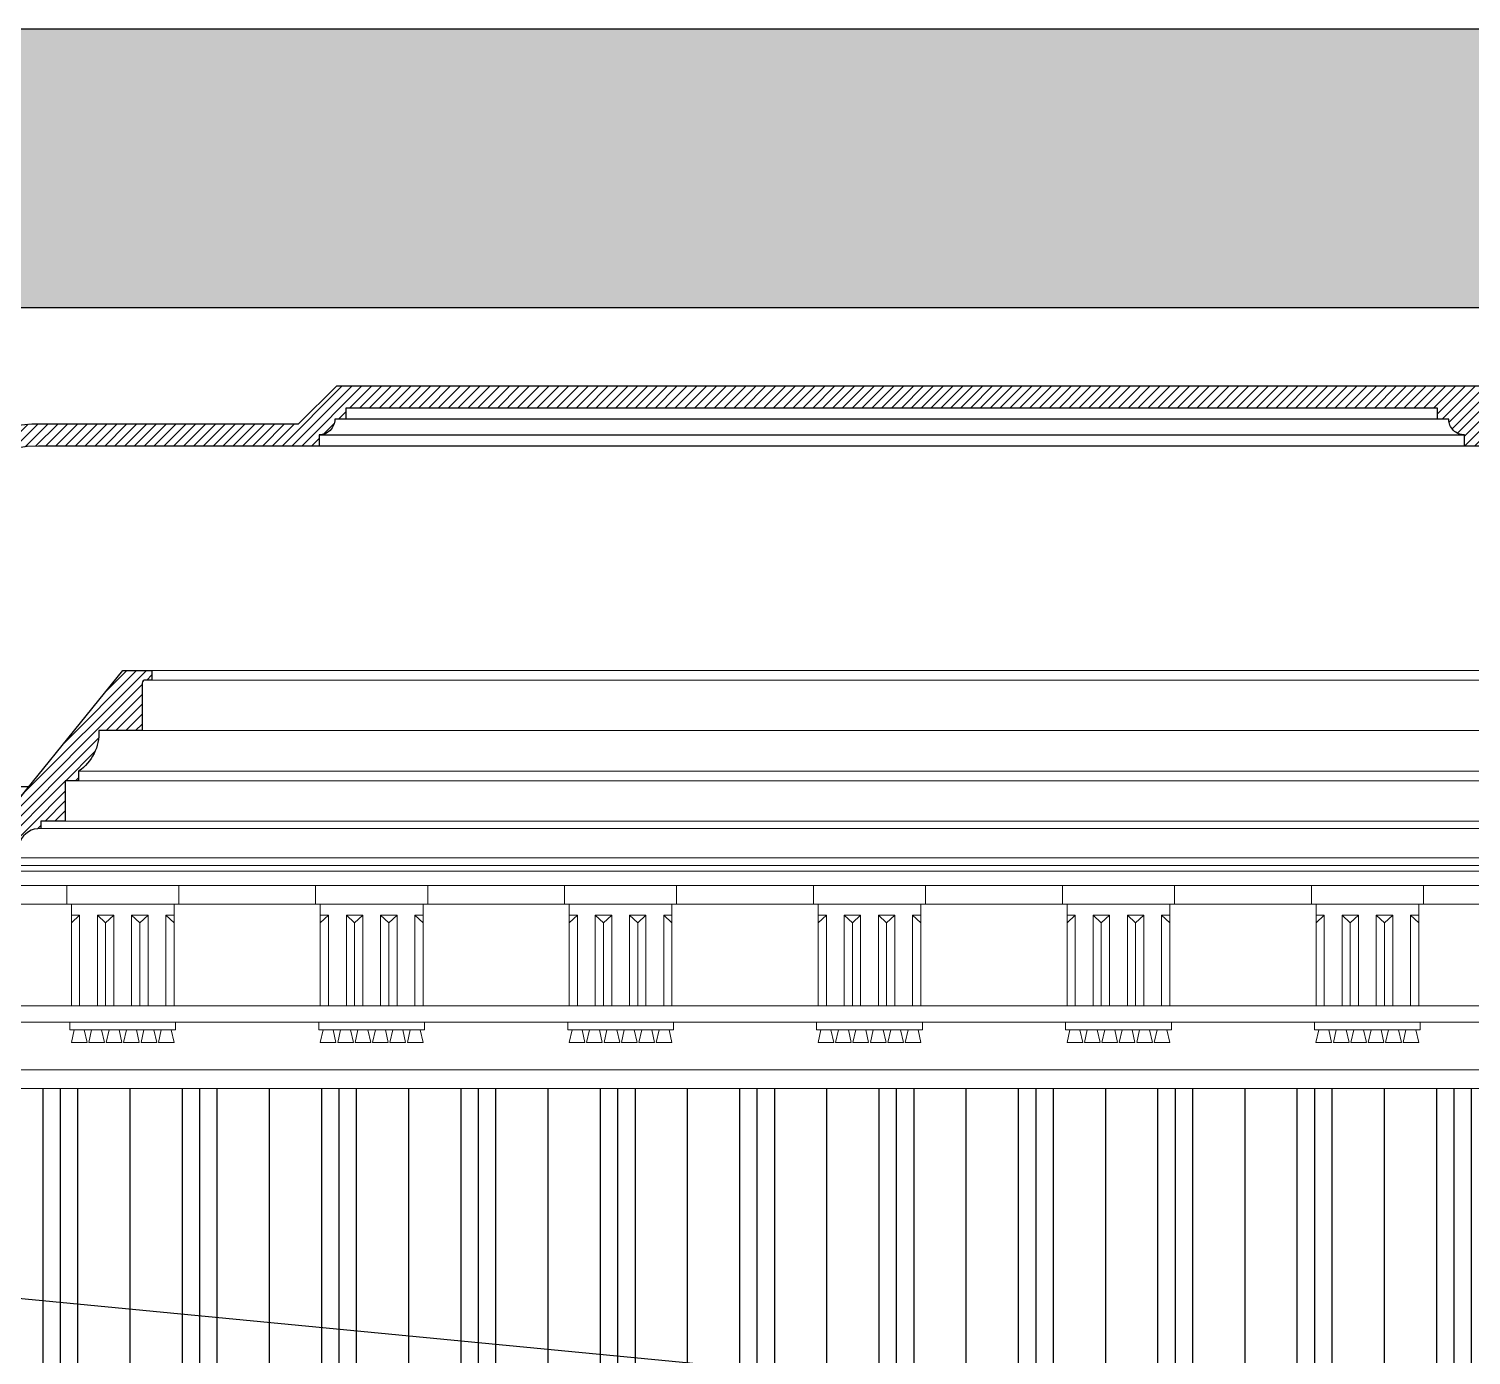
# Model space of a CAD drawing. Header units: inches. Extents: x 274057 to 444617, y 485849 to 635630.
# Drawn here: x 367956 to 369250, y 519060 to 520249 of the extents above; entities that cross this region are included whole.
import ezdxf

# ---------------------------------------------------------------- set-up
doc = ezdxf.new("R2010")
doc.units = ezdxf.units.IN
doc.header["$MEASUREMENT"] = 0
for name, color, linetype in [('Calliper_wall hatch_CHB', 8, 'Continuous'), ('CQ centerline', 8, 'Continuous'), ('CQ curtains and frames', 252, 'Continuous'), ('CQ Grg Gypsum', 41, 'Continuous'), ('CQ section wall', 3, 'Continuous'), ('CQ wall section', 5, 'Continuous'), ('CQ_callout', 34, 'Continuous')]:
    doc.layers.add(name, color=color, linetype=linetype)
doc.layers.add('CQ gypsum 2', color=42, linetype='Continuous', lineweight=0)
doc.layers.add('CQ Gypsum Hatch', color=8, linetype='Continuous', lineweight=20)
doc.styles.get("Standard").update_dxf_attribs({"font": 'arial.ttf'})
doc.dimstyles.get("Standard").update_dxf_attribs({"dimtxt": 0.18, "dimasz": 0.18, "dimexe": 0.18, "dimexo": 0.0625, "dimgap": 0.09, "dimtad": 0, "dimtih": 1, "dimtoh": 1, "dimdec": 4, "dimzin": 0, "dimdsep": 46, "dimtxsty": 'Standard', "dimcen": 0.09, "dimadec": 0, "dimazin": 0, "dimtfac": 1, "dimtdec": 4, "dimtofl": 0, "dimtmove": 0, "dimatfit": 3, "dimfxl": 1, "dimtolj": 1, "dimtzin": 0, "dimarcsym": 0})
pattern_1 = [(135, (0, 0), (-4.419417382415922, -4.419417382415921), [])]

# ---------------------------------------------------------------- blocks, each defined once
blk = doc.blocks.new('ff15 section c and d')
at = {"layer": 'Calliper_wall hatch_CHB', "ltscale": 300}
h = blk.add_hatch(dxfattribs=at)
h.set_pattern_fill('AR-CONC', color=256, scale=10, angle=-13.97142328298541, style=0)
h.set_pattern_definition([(36.02857671701459, (0, 0), (68.08902030313823, -23.40695012282104), [7.499999999999999, -82.49999999999999]), (341.0285767170146, (0, 0), (4.696115536243486, 76.3439315510138), [5.999999999999999, -65.99999999999999]), (86.48002117701459, (5.674084953584182, -1.950579099106356), (72.78513543292026, 52.93698073081826), [6.374019199999998, -70.11421119999999]), (32.21277671701459, (4.828758459330068, 19.40832532037343), (99.57057156855156, -41.8295132602665), [11.25, -123.75]), (82.66421220701459, (13.12630211951361, 15.92253007405435), (114.2200327004975, 71.96376963835556), [9.5610342, -105.171376]), (337.2127407070146, (4.828758459330068, 19.40832532037343), (114.2200326282026, 71.96376960434822), [8.999999999999998, -99.00000009999998]), (7.028576717014594, (13.32573150468427, 12.14186476061504), (48.20408439676929, -53.48239193755776), [7.5, -82.5]), (312.0285767170146, (13.32573150468427, 12.14186476061504), (41.11958765836135, 64.49518506525862), [6, -66]), (57.48002145701459, (17.34273850980581, 7.684998795658897), (89.32367130771898, 11.01279315133763), [6.374019000000001, -70.1142112]), (23.52857671701459, (0, 0), (9.217332202967913, 32.01097604041668), [0, -65.19999999999999, 0, -67, 0, -66.25]), (353.5285767170146, (0, 0), (35.05129027384089, 31.92285780031209), [0, -38.2, 0, -63.7, 0, -25.25]), (313.5285767170146, (-21.64028273221637, 5.384065682153026), (51.25843738430952, -15.07725946313922), [0, -25, 0, -78, 0, -103.5]), (303.5285767170146, (-31.34444539240308, 7.798444911818059), (59.01024838598843, -4.365975426402441), [0, -32.5, 0, -51.8, 0, -73.5])])
h.paths.add_polyline_path([(359082.0712778934, 520249.2839683096), (351543.955870374, 520249.2839683096), (351543.955870374, 519999.2839683681), (359082.0712778934, 519999.2839683681)])
h.paths.add_polyline_path([(359082.0712778934, 516299.2839683595), (351543.955870374, 516299.2839683595), (351543.955870374, 516049.2839684301), (359082.0712778934, 516049.2839684301)])
at = {"layer": 'CQ section wall', "elevation": -2.668161488496368e-07}
for points in [[(359082.0712778934, 520249.2839683121), (351543.955870374, 520249.2839683096)], [(351543.9558703739, 519999.2839683951), (359082.0712778934, 519999.2839683681)]]:
    blk.add_lwpolyline(points, dxfattribs=at)
blk = doc.blocks.new('ff15 section ceiling c and f')
at = {"layer": 'CQ Gypsum Hatch'}
h = blk.add_hatch(dxfattribs=at)
h.set_pattern_fill('ANSI31', color=256, scale=50, angle=90, style=0)
h.set_pattern_definition(pattern_1)
edge = h.paths.add_edge_path()
edge.add_line((394036.439633888, 532076.9053638317), (394287.719992024, 532076.9053637873))
edge.add_line((394287.719992024, 532076.9053637873), (394287.7199920233, 532086.9053637873))
edge.add_arc((394287.854280231, 532100.913211204), 14.00849108827068, 269.4507427432639, 360.0000000001615)
edge.add_line((394301.8627713193, 532100.913211204), (394311.8627713193, 532100.9132112039))
edge.add_line((394311.8627713193, 532100.9132112039), (394311.8627713189, 532110.9132125812))
edge.add_line((394311.8627713189, 532110.9132125811), (395291.0772127289, 532110.913211397))
edge.add_line((395291.0772127288, 532110.9132113971), (395291.0772127284, 532100.9132112039))
edge.add_line((395291.0772127285, 532100.9132112039), (395301.0772127284, 532100.9132112036))
edge.add_arc((395315.0857038166, 532100.9132112039), 14.00849108815448, 180.0000000005075, 270.5492572549534)
edge.add_line((395315.2199920238, 532086.9053637874), (395315.2199920238, 532076.9053638529))
edge.add_line((395315.2199920238, 532076.9053638527), (395465.2201379443, 532076.9053637873))
edge.add_line((395465.2201379443, 532076.9053637874), (395465.2201379437, 532086.9053637873))
edge.add_arc((395465.3544261516, 532100.9132112039), 14.00849108816001, 269.4507427423929, 359.9999999993524)
edge.add_line((395479.3629172397, 532100.9132112036), (395489.3629172397, 532100.9132112038))
edge.add_line((395489.3629172397, 532100.9132112038), (395489.3629172393, 532110.9132125811))
edge.add_line((395489.3629172393, 532110.9132125811), (396468.5772127289, 532110.913211397))
edge.add_line((396468.5772127289, 532110.9132113969), (396468.5772127284, 532100.9132112039))
edge.add_line((396468.5772127284, 532100.9132112039), (396478.5772127284, 532100.9132112038))
edge.add_arc((396492.5857038167, 532100.9132112039), 14.00849108830988, 180.0000000001041, 270.5492572545438)
edge.add_line((396492.7199920238, 532086.9053637872), (396492.7199920238, 532076.905363853))
edge.add_line((396492.7199920238, 532076.905363853), (396642.7198461024, 532076.9053637873))
edge.add_line((396642.7198461024, 532076.9053637873), (396642.7198461017, 532086.9053637875))
edge.add_arc((396642.8541343096, 532100.913211204), 14.0084910881034, 269.4507427424481, 359.9999999991214)
edge.add_line((396656.8626253977, 532100.9132112039), (396666.8626253977, 532100.9132112041))
edge.add_line((396666.8626253977, 532100.913211204), (396666.8626253973, 532110.9132125812))
edge.add_line((396666.8626253973, 532110.9132125812), (397646.077212729, 532110.9132113972))
edge.add_line((397646.077212729, 532110.9132113972), (397646.0772127285, 532100.913211204))
edge.add_line((397646.0772127284, 532100.913211204), (397656.0772127283, 532100.9132112039))
edge.add_arc((397670.0857038166, 532100.9132112039), 14.00849108825339, 180.0000000001616, 270.5492572548936)
edge.add_line((397670.2199920238, 532086.9053637873), (397670.2199920237, 532076.9053637874))
edge.add_line((397670.2199920237, 532076.9053637874), (397820.2199920233, 532076.9053637875))
edge.add_line((397820.2199920234, 532076.9053637875), (397820.2199920228, 532086.9053637874))
edge.add_arc((397820.3542802306, 532100.9132112039), 14.00849108818704, 269.450742742856, 359.999999999988)
edge.add_line((397834.3627713188, 532100.9132112039), (397844.3627713188, 532100.9132112039))
edge.add_line((397844.3627713188, 532100.9132112039), (397844.3627713185, 532110.9132125812))
edge.add_line((397844.3627713185, 532110.9132125813), (398823.5790644192, 532110.9132113974))
edge.add_line((398823.5790644193, 532110.9132113974), (398823.5790644189, 532100.9132112041))
edge.add_line((398823.5790644189, 532100.9132112041), (398833.5790644188, 532100.913211204))
edge.add_arc((398847.5875555072, 532100.9132112042), 14.00849108843663, 180.0000000012017, 270.5492572539634)
edge.add_line((398847.7218437142, 532086.9053637874), (398847.7218437142, 532076.9053637874))
edge.add_line((398847.7218437142, 532076.9053637874), (398997.7218437145, 532076.905363813))
edge.add_line((398997.7218437145, 532076.905363813), (399099.2795025873, 532076.905363813))
edge.add_arc((399099.2795025872, 531976.905363813), 100.0000000000745, -1.5006662579253316e-11, 89.9999999999851, ccw=False)
edge.add_line((399199.2795025873, 531976.905363813), (399199.2795025872, 531771.6342305428))
edge.add_line((399199.2795025872, 531771.6342305428), (399108.130818705, 531771.6342305428))
edge.add_line((399108.130818705, 531771.6342305429), (399149.2796168165, 531720.9131768205))
edge.add_line((399149.2796168164, 531720.9131768204), (399219.2795025872, 531720.913180852))
edge.add_line((399219.2795025872, 531720.9131808521), (399219.2795025872, 531976.905363813))
edge.add_arc((399099.2795025872, 531976.905363813), 120.000000000095, -2.710150644075063e-11, 89.99999999997961)
edge.add_line((399099.2795025872, 532096.905363813), (398997.7218437056, 532096.905363853))
edge.add_line((398997.7218437056, 532096.9053638529), (398866.0463409327, 532096.9053637955))
edge.add_line((398866.0463409327, 532096.9053637956), (398831.7109096194, 532130.9132113883))
edge.add_line((398831.7109096195, 532130.9132113883), (394303.7312234279, 532130.913216803))
edge.add_line((394303.7312234279, 532130.913216803), (394269.3957866476, 532096.9053637956))
edge.add_line((394269.3957866476, 532096.9053637956), (394036.1641848926, 532096.905363813))
edge.add_arc((394036.1641848402, 531976.9053638132), 119.9999999999142, 89.99999997499219, 180.00000000002)
edge.add_line((393916.1641848402, 531976.905363813), (393916.16418484, 531720.9131821765))
edge.add_line((393916.16418484, 531720.9131821766), (393986.1641848399, 531720.9131821766))
edge.add_line((393986.16418484, 531720.9131821766), (394027.3129793521, 531771.6342314623))
edge.add_line((394027.3129793521, 531771.6342314621), (393936.1641848401, 531771.6342314619))
edge.add_line((393936.1641848401, 531771.634231462), (393936.1641848402, 531976.9053638132))
edge.add_arc((394036.1641848403, 531976.9053638128), 100.0000000001877, 89.99999999828651, 179.9999999998314, ccw=False)
h = blk.add_hatch(dxfattribs=at)
h.set_pattern_fill('ANSI31', color=256, scale=50, angle=90, style=0)
h.set_pattern_definition(pattern_1)
edge = h.paths.add_edge_path()
edge.add_line((399135.7603333126, 531700.9131768204), (399797.7219568984, 531700.9132141671))
edge.add_line((399797.7219568984, 531700.9132141671), (399797.7219597168, 531720.9132141672))
edge.add_line((399797.7219597168, 531720.9132141672), (399149.2796168165, 531720.9131768204))
edge.add_line((399149.2796168165, 531720.9131768204), (399023.6404760531, 531875.7791729311))
edge.add_line((399023.6404760531, 531875.7791729311), (398997.7219579432, 531875.779172931))
edge.add_line((398997.7219579432, 531875.779172931), (398997.7219579432, 531867.0799875855))
edge.add_line((398997.7219579432, 531867.0799875855), (399003.6215580699, 531867.0799875855))
edge.add_arc((399003.6215580701, 531864.3494917736), 2.730495811905712, -0.24790222609988177, 90.00000000488558, ccw=False)
edge.add_line((399006.352028324, 531864.3376777468), (399006.352028324, 531821.8072936139))
edge.add_line((399006.352028324, 531821.8072936139), (399045.0971967691, 531821.8072936139))
edge.add_arc((399087.0332693123, 531820.0844115071), 41.97144866576382, 177.6474098499209, 235.6081869532886)
edge.add_line((399063.3257344012, 531785.4498147643), (399063.3257344012, 531776.809580574))
edge.add_line((399063.3257344012, 531776.809580574), (399075.3386882829, 531776.8095805743))
edge.add_line((399075.3386882829, 531776.8095805743), (399075.3386882829, 531740.5795928838))
edge.add_line((399075.3386882829, 531740.5795928838), (399097.2326359497, 531740.5795928838))
edge.add_line((399097.2326359497, 531740.5795928838), (399097.2326359497, 531733.8983895143))
edge.add_arc((399098.4602222534, 531715.1946664299), 18.74396503815399, 22.06733330261511, 93.75512291140558, ccw=False)
edge.add_arc((399135.1993710512, 531727.686032733), 20.12030587957053, 195.7141126401717, 271.5976365186169)
edge.add_line((399135.7603333127, 531707.5735483009), (399135.7603333126, 531700.9131768204))
edge.add_line((399135.7603333126, 531700.9131768204), (399144.5651240504, 531700.9131768204))
at = {"layer": 'CQ Grg Gypsum'}
for points, elevation in [([(397670.2199920237, 532076.9053637874), (397820.2199920234, 532076.9053637875), (397820.2199920228, 532086.9053637874, 0.417024134003028), (397834.3627713188, 532100.9132112039), (397844.3627713188, 532100.9132112039), (397844.3627713185, 532110.9132125813), (398823.5790644193, 532110.9132113974), (398823.5790644189, 532100.9132112041), (398833.5790644189, 532100.913211204, 0.4170241339901252), (398847.7218437142, 532086.9053637874), (398847.7218437142, 532076.9053637874), (398997.7218437145, 532076.905363813), (399099.2795025873, 532076.905363813, -0.4142135623731112), (399199.2795025873, 531976.905363813), (399199.2795025873, 531771.6342305428), (399108.1307080752, 531771.6342305427), (399149.2795025873, 531720.913181257), (399219.2795025872, 531720.9131812572), (399219.2795025872, 531976.905363813, 0.4142135623730951), (399099.2795025872, 532096.905363813), (398997.7218437056, 532096.9053638529), (398866.0463409327, 532096.9053637956), (398831.7109096195, 532130.9132113883), (394303.7312234279, 532130.913216803)], -1.466518336030662e-07), ([(399135.7603333126, 531700.9131768204), (399797.7219568984, 531700.9132141671), (399797.7219597168, 531720.9132141672), (399149.2796168165, 531720.9131768204), (399023.6404760531, 531875.7791729311), (398997.7219579432, 531875.779172931), (398997.7219579432, 531867.0799875855), (399003.6215580699, 531867.0799875855, -0.4154813949706535), (399006.352028324, 531864.3376777468), (399006.352028324, 531821.8072936139), (399045.0971967691, 531821.8072936139, 0.2584350037517542), (399063.3257344012, 531785.4498147643), (399063.3257344012, 531776.809580574), (399075.3386882829, 531776.8095805743), (399075.3386882829, 531740.5795928838), (399097.2326359497, 531740.5795928838), (399097.2326359497, 531733.8983895143, -0.3234142676471498), (399115.8310602945, 531722.2366981754, 0.3437592340717269), (399135.7603333127, 531707.5735483009), (399135.7603333126, 531700.9131768204), (399144.5651240504, 531700.9131768204)], -0.001452036967413066)]:
    blk.add_lwpolyline(points, format="xyb", dxfattribs=dict(at, elevation=elevation))
blk = doc.blocks.new('A$C11B46C9D')
at = {"layer": 'CQ gypsum 2', "lineweight": 0}
for p, q in [((-0.0001620324910618365, 194.6588426323142), (223.2751500969171, 194.6588426323142)), ((-0.0001620324910618365, 182.0479222272988), (223.2751500969171, 182.0479222272988)), ((61.40054880309617, 182.0479222272988), (61.40054880309617, 165.2333616929245)), ((161.8744392613298, 182.0479222272988), (223.2751500969753, 182.0479222272988)), ((161.8744392613298, 182.0479222272988), (161.8744392613298, 165.2333616928663)), ((-0.0001620324910618365, 165.2333616928663), (223.2751500969171, 165.2333616928663)), ((65.58696090563899, 165.2333616929245), (65.58696090563899, 74.14751840918325)), ((65.58696090563899, 155.4248680452001), (72.95504620618885, 155.4248680452001)), ((65.58696090563899, 148.4475145412725), (72.95504620618885, 155.4248680452001)), ((72.95504620618885, 155.4248680452001), (72.95504620618885, 74.14751840918325)), ((88.91923102218425, 155.4248680452001), (88.91923102218425, 74.14751840918325)), ((88.91923102218425, 155.4248680452001), (96.28731632273411, 148.4475145412725)), ((88.91923102218425, 155.4248680452001), (103.655401623284, 155.4248680452001)), ((96.28731632273411, 148.4475145412725), (103.655401623284, 155.4248680452001)), ((103.655401623284, 155.4248680452001), (103.655401623284, 74.14751840918325)), ((119.6195864402107, 155.4248680452001), (119.6195864402107, 74.14751840918325)), ((119.6195864402107, 155.4248680452001), (134.3557570413104, 155.4248680452001)), ((119.6195864402107, 155.4248680452001), (126.9876717407606, 148.4475145412725)), ((126.9876717407606, 148.4475145412725), (134.3557570413104, 155.4248680452001)), ((134.3557570413104, 155.4248680452001), (134.3557570413104, 74.14751840918325)), ((150.3199418582371, 155.4248680452001), (150.3199418582371, 74.14751840918325)), ((150.3199418582371, 155.4248680452001), (157.688027158787, 148.4475145412725)), ((150.3199418582371, 155.4248680452001), (157.688027158787, 155.4248680452001)), ((157.6880271588452, 165.2333616929245), (157.688027158787, 74.14751840918325)), ((161.8744392613298, 165.2333616928663), (223.2751500969753, 165.2333616928663)), ((96.28731632273411, 148.4475145412725), (96.28731632273411, 74.14751840918325)), ((126.9876717407606, 148.4475145412725), (126.9876717408188, 74.14751840918325)), ((-0.0001620324910618365, 74.14751840912504), (223.2751500969171, 74.14751840912504)), ((-0.0001620324910618365, 59.35070513532264), (223.2751500969171, 59.35070513532264)), ((64.19149020448094, 59.35070513532264), (64.19149020448094, 52.42917045735521)), ((64.19149020448094, 52.42917045735521), (159.0834978590137, 52.42917045735521)), ((68.09880816604709, 52.42917045735521), (65.53114207688486, 41.26540485181613)), ((77.02982065215474, 52.42917045735521), (79.59748674131697, 41.26540485181613)), ((83.72808001603698, 52.42917045735521), (81.16041392687475, 41.26540485181613)), ((92.65909250028199, 52.42917045735521), (95.22675859037554, 41.26540485181613)), ((99.35735186509555, 52.42917045735521), (96.78968577593332, 41.26540485181613)), ((108.2883643493406, 52.42917045735521), (110.8560304385028, 41.26540485181613)), ((114.9866237132228, 52.42917045735521), (112.4189576240606, 41.26540485181613)), ((123.9176361983991, 52.42917045735521), (126.4853022884927, 41.26540485181613)), ((130.6158955622814, 52.42917045735521), (128.0482294731191, 41.26540485181613)), ((139.546908048389, 52.42917045735521), (142.1145741375512, 41.26540485181613)), ((146.2451674113399, 52.42917045735521), (143.6775013221777, 41.26540485181613)), ((155.1761798974476, 52.42917045735521), (157.7438459866098, 41.26540485181613)), ((159.0834978590137, 59.35070513532264), (159.0834978590137, 52.42917045735521)), ((65.53114207688486, 41.26540485181613), (79.59748674131697, 41.26540485181613)), ((81.16041392687475, 41.26540485181613), (95.22675859037554, 41.26540485181613)), ((96.78968577593332, 41.26540485181613), (110.8560304385028, 41.26540485181613)), ((112.4189576240606, 41.26540485181613), (126.4853022884927, 41.26540485181613)), ((128.0482294731191, 41.26540485181613), (142.1145741375512, 41.26540485181613)), ((143.6775013221777, 41.26540485181613), (157.7438459866098, 41.26540485181613)), ((-0.0001620324910618365, 16.74554898560746), (223.2751500969171, 16.74554898560746)), ((-0.0001620324328541756, -9.942281758412719e-05), (223.2751500969753, -9.942281758412719e-05))]:
    blk.add_line(p, q, dxfattribs=at)
at = {"layer": 'CQ gypsum 2', "lineweight": 0, "ltscale": 100}
for p, q in [((61.40054880309617, 182.0479222272988), (161.8744392613298, 182.0479222272988)), ((-0.0001620324910618365, 165.2333616928663), (61.40054880309617, 165.2333616928663))]:
    blk.add_line(p, q, dxfattribs=at)

msp = doc.modelspace()

# ---------------------------------------------------------------- hatches: boundary and pattern name
at = {"layer": 'CQ curtains and frames', "linetype": 'ByBlock', "ltscale": 200}
h = msp.add_hatch(dxfattribs=at)
h.set_pattern_fill('PLASTI,_O', color=256, scale=500, angle=90)
h.set_pattern_definition([(90, (0, 0), (-125, 7.654042494670958e-15), []), (90, (-15.625, 9.567553118338697e-16), (-125, 7.654042494670958e-15), []), (90, (-31.25, 1.913510623667739e-15), (-125, 7.654042494670958e-15), []), (90, (-78.125, 4.783776559169349e-15), (-125, 7.654042494670958e-15), [])])
edge = h.paths.add_edge_path()
edge.add_line((373323.358607239, 519299.5208368768), (367669.3071031607, 519299.28701298))
edge.add_line((367669.3071031607, 519299.28701298), (367669.3071038883, 517599.2866435922))
edge.add_line((367669.3071038883, 517599.2866435922), (369386.2823274194, 517599.2839685099))
edge.add_line((369386.2823274194, 517599.2839685099), (369386.2823274195, 518899.2839683146))
edge.add_line((369386.2823274195, 518899.2839683146), (369366.2823274194, 518899.2839683148))
edge.add_line((369366.2823274194, 518899.2839683148), (369356.2823274196, 519036.7839696514))
edge.add_line((369356.2823274196, 519036.7839696514), (369344.7823274196, 519036.7839696514))
edge.add_line((369344.7823274196, 519036.7839696514), (369344.7823274196, 519054.0339696513))
edge.add_line((369344.7823274196, 519054.0339696513), (369333.2823274195, 519054.0339696512))
edge.add_arc((369295.7138476009, 519066.3096825019), 39.52320586538227, 341.9049042414346, 445.5472224777497)
edge.add_line((369298.7823274194, 519105.7135939002), (369298.7823274194, 519122.9635939))
edge.add_line((369298.7823274194, 519122.9635939), (371733.7823274201, 519122.9635938997))
edge.add_line((371733.7823274201, 519122.9635938997), (371733.7823274201, 519105.7135939))
edge.add_arc((371734.7329200158, 519069.9196064323), 35.80660784153235, 91.52126511960107, 206.337061331046)
edge.add_line((371702.6430507549, 519054.0339696514), (371687.7823274205, 519054.0339696514))
edge.add_line((371687.7823274205, 519054.0339696514), (371687.78232742, 519036.7839696512))
edge.add_line((371687.78232742, 519036.7839696512), (371676.28232742, 519036.7839696513))
edge.add_line((371676.28232742, 519036.7839696513), (371676.2823274202, 518979.2839683146))
edge.add_line((371676.2823274202, 518979.2839683146), (371666.2823274202, 518979.2839683144))
edge.add_line((371666.2823274202, 518979.2839683144), (371666.2823274202, 518899.2839683145))
edge.add_line((371666.2823274202, 518899.2839683145), (371644.1702964813, 518899.2839683145))
edge.add_line((371644.1702964813, 518899.2839683145), (371646.2823274201, 517599.28396851))
edge.add_line((371646.2823274201, 517599.28396851), (373323.358607239, 517599.5204674893))
edge.add_line((373323.358607239, 517599.5204674893), (373323.358607239, 519299.5208368768))
h.paths.add_polyline_path([(371872.3327710291, 519029.2839683144), (372732.3327710291, 519029.2839683144), (372732.3327710291, 517669.2839683144), (371872.3327710291, 517669.2839683144)], flags=16)
h.paths.add_polyline_path([(369120.3330627289, 517669.2839683144), (368260.3330627289, 517669.2839683144), (368260.3330627289, 519029.2839683144), (369120.3330627289, 519029.2839683144)], flags=16)

# ---------------------------------------------------------------- linework, layer by layer
at = {"layer": 'CQ centerline'}
for p, q in [((369219.6922476505, 519899.2839693148, 0.001451814565819304), (368240.4759545505, 519899.2839692805, 0.001451814565819304)), ((369243.8350269459, 519875.2761218981, 0.001451814565819304), (368216.333175255, 519875.2761218382, 0.001451814565819304)), ((368216.4674634623, 519885.2754782264, 0.001451814565819304), (369243.7007387387, 519885.2754782265, 0.001451814565819304))]:
    msp.add_line(p, q, dxfattribs=at)
at = {"layer": 'CQ gypsum 2'}
for p, q in [((372926.3327691844, 519674.1499298903, -7.57497601582436e-08), (368066.3330610263, 519674.1499298903, -7.57497601582436e-08)), ((372926.3327691844, 519665.4507445449, -7.57497601582436e-08), (368066.3330610263, 519665.4507445449, -7.57497601582436e-08)), ((372934.9628395652, 519620.1780505406, -7.57497601582436e-08), (368057.7029906454, 519620.1780505732, -7.57497601582436e-08)), ((372991.9365456426, 519583.8205716903, -7.57497601582436e-08), (368000.7292845683, 519583.8205717236, -7.57497601582436e-08)), ((372991.9365456425, 519575.1803375, -7.57497601582436e-08), (368000.7292845683, 519575.1803375334, -7.57497601582436e-08)), ((373003.9494995241, 519538.9503498096, -7.57497601582436e-08), (367988.7163306866, 519538.9503498431, -7.57497601582436e-08)), ((373025.843447191, 519532.2691464398, -7.57497601582436e-08), (367966.8223830198, 519532.2691464736, -7.57497601582436e-08)), ((373064.3711445541, 519505.9443052153, -7.57497601582436e-08), (367928.2946856567, 519505.9443052603, -7.57497601582436e-08)), ((373064.3711445541, 519499.2839337453, -7.57497601582436e-08), (367928.2946856569, 519499.2839337797, -7.57497601582436e-08))]:
    msp.add_line(p, q, dxfattribs=at)

# ---------------------------------------------------------------- block references
at = {"layer": 'CQ Grg Gypsum', "xscale": -1}
msp.add_blockref('ff15 section ceiling c and f', (767064.0550189695, -12201.62924307329, 0.001451961217652908), dxfattribs=at)
at = {"layer": 'CQ gypsum 2'}
msp.add_blockref('A$C11B46C9D', (367928.6544041066, 519299.345079993, -8.395211670963767e-08), dxfattribs=at)
at = {"layer": 'CQ gypsum 2', "xscale": -1, "rotation": 359.9999999999987}
for p in [(368375.2047043005, 519299.345079993, -8.395211670963767e-08), (368598.4800164299, 519299.3450799931, -8.395211670963767e-08), (368821.7553285593, 519299.3450799931, -8.395211670963767e-08), (369045.0306406887, 519299.3450799932, -8.395211670963767e-08), (369268.3059528181, 519299.3450799932, -8.395211670963767e-08)]:
    msp.add_blockref('A$C11B46C9D', p, dxfattribs=at)
at = {"layer": 'CQ wall section', "xscale": -1}
msp.add_blockref('ff15 section c and d', (725671.6887497711, 0), dxfattribs=at)

# ---------------------------------------------------------------- leaders
at = {"layer": 'CQ_callout'}
msp.add_leader([(369471.2823274197, 518964.3636338768), (367876.4892411987, 519117.8941095849), (366547.9784300319, 519117.8941095851)], dimstyle='Standard', override={"dimasz": 10, "dimldrblk": 'Dot', "dimfxl": 0.1, "dimarcsym": 2}, dxfattribs=at)

doc.saveas('drawing.dxf')
